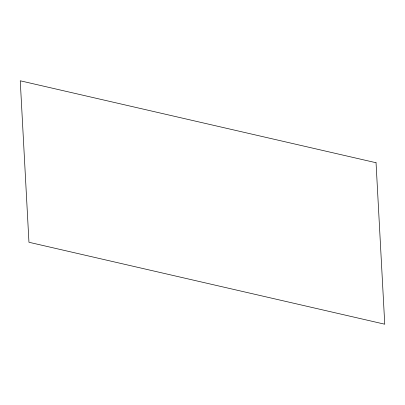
<?xml version="1.0" encoding="UTF-8"?>
<svg xmlns="http://www.w3.org/2000/svg" width="405" height="405" viewBox="0 0 405 405"><rect width="100%" height="100%" fill="white"/><g stroke="black" fill="none" stroke-linecap="round" stroke-linejoin="round"><path stroke-width="0.61" d="M376.042 162.729L20.25 80.792L28.957 242.271L384.75 324.208L376.042 162.729"/></g></svg>
